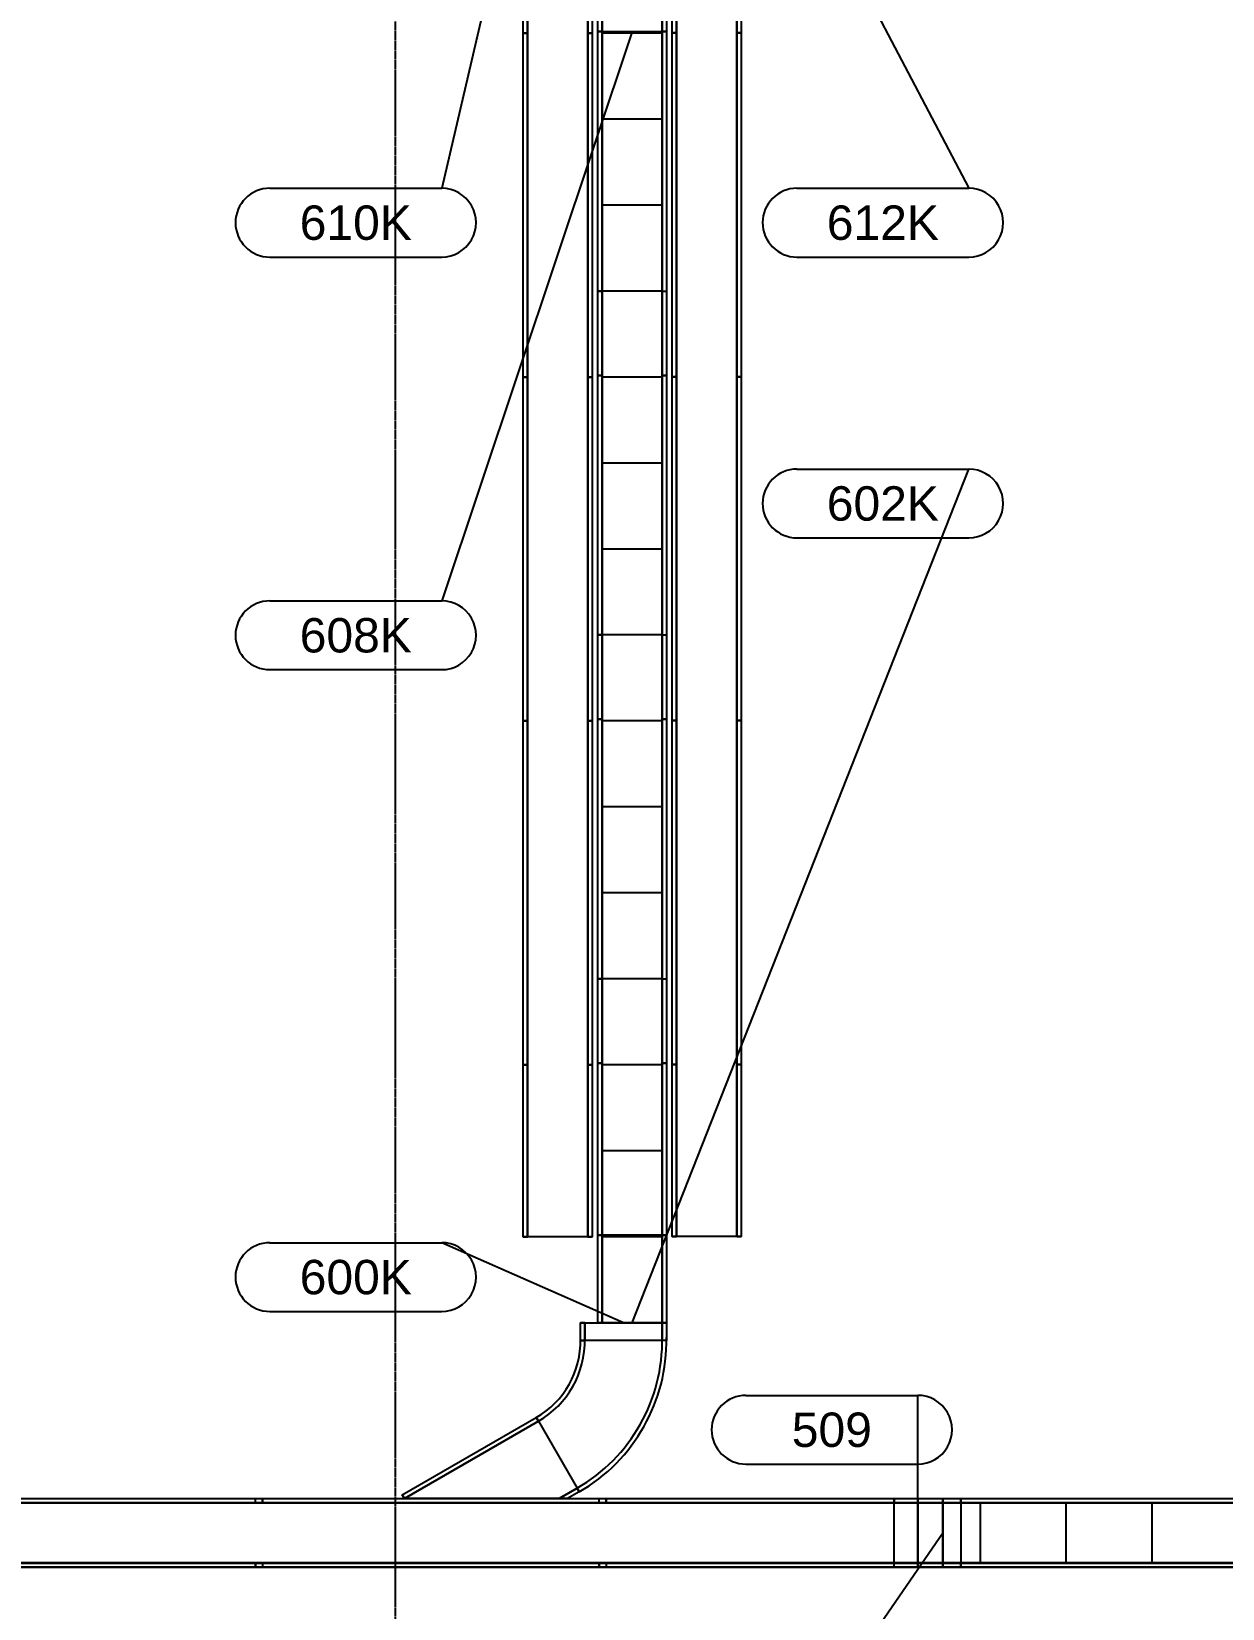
# Model space of a CAD drawing. Header units: inches. Extents: x -21257 to 11444, y 0 to 8704.
# Drawn here: x 6201 to 6617, y 579 to 1129 of the extents above; entities that cross this region are included whole.
import ezdxf
from ezdxf.enums import TextEntityAlignment as Align

# ---------------------------------------------------------------- set-up
doc = ezdxf.new("R2010")
doc.units = ezdxf.units.IN
doc.header["$MEASUREMENT"] = 0
doc.linetypes.add('CENTER2', pattern=[1.125, 0.75, -0.125, 0.125, -0.125])
for name, color, linetype in [('500-CONV-LAYOUT', 4, 'Continuous'), ('500-CONV-LAYOUT-LOWER', 4, 'Continuous'), ('500-CONV-LAYOUT-UPPER', 4, 'Continuous'), ('500-CONV-NUMBERS', 4, 'Continuous'), ('600-CONV-LAYOUT', 3, 'Continuous'), ('600-CONV-LAYOUT-LOWER', 3, 'Continuous'), ('600-CONV-NUMBERS', 3, 'Continuous'), ('Bldg_Cline', 8, 'CENTER2')]:
    doc.layers.add(name, color=color, linetype=linetype)
doc.styles.get("Standard").update_dxf_attribs({"font": 'helvl.shx'})

# ---------------------------------------------------------------- blocks, each defined once
blk = doc.blocks.new('DCBLOCK')
at = {"linetype": 'Continuous'}
for p, q in [((-0.625, 0), (0, 0)), ((-0.625, -0.25), (0, -0.25))]:
    blk.add_line(p, q, dxfattribs=at)
for centre, start, end in [((-0.625, -0.125), 89.99998, 269.99994), ((0, -0.125), 269.99994, 89.99998)]:
    blk.add_arc(centre, 0.125, start, end)
blk.add_attdef('FORTNAITEM', text='', height=0.125).set_placement((-0.3125, -0.125), align=Align.MIDDLE_CENTER)
at = {"flags": 1}
blk.add_attdef('SERIALNUM', (-0.625, -0.3437), '', height=0.125, dxfattribs=at)
blk = doc.blocks.new('Promise-US15-100330-00-10-003 Bldg Colums')
at = {"layer": 'Bldg_Cline'}
blk.add_line((5400, 7192), (5400, 8), dxfattribs=at)
blk = doc.blocks.new('Promise-US15-100330-00-20-408 500 600 Series')
at = {"layer": '500-CONV-LAYOUT', "linetype": 'Continuous'}
for p, q in [((-9047.72, -13955.08, 263.5), (-9047.72, -13953.58, 263.5)), ((-9047.72, -13953.58, 270), (-9047.72, -13955.08, 270)), ((-9047.72, -13955.08, 270), (-9047.72, -13955.08, 263.5)), ((-9017.72, -13955.08, 270), (-9017.72, -13976.08, 270)), ((-8987.72, -13955.08, 270), (-8987.72, -13976.08, 270)), ((-8957.72, -13955.08, 270), (-8957.72, -13976.08, 270)), ((-9047.72, -13977.58, 263.5), (-9047.72, -13976.08, 263.5)), ((-9047.72, -13976.08, 263.5), (-9047.72, -13976.08, 270)), ((-9047.72, -13977.58, 270), (-9047.72, -13976.08, 270))]:
    blk.add_line(p, q, dxfattribs=at)
at = {"layer": '500-CONV-LAYOUT', "color": 8, "linetype": 'Continuous'}
for p, q in [((-9039.47, -13955.06, 263.5), (-9039.47, -13953.56, 263.5)), ((-9039.47, -13955.06, 270), (-9039.47, -13953.56, 270)), ((-9039.47, -13955.06, 270), (-9039.47, -13955.06, 263.5)), ((-9039.47, -13976.06, 263.5), (-9039.47, -13977.56, 263.5)), ((-9039.47, -13976.06, 270), (-9039.47, -13976.06, 263.5)), ((-9039.47, -13977.56, 270), (-9039.47, -13976.06, 270))]:
    blk.add_line(p, q, dxfattribs=at)
at = {"layer": '500-CONV-LAYOUT'}
for points in [[(-7727.72, -13955.08, 263.5), (-9047.72, -13955.08, 263.5), (-9047.72, -13953.58, 263.5), (-7727.72, -13953.58, 263.5)], [(-7727.72, -13955.08, 270), (-9047.72, -13955.08, 270), (-9047.72, -13953.58, 270), (-7727.72, -13953.58, 270)], [(-7727.72, -13976.08, 270), (-9047.72, -13976.08, 270), (-9047.72, -13955.08, 270), (-7727.72, -13955.08, 270)], [(-7727.72, -13955.08, 270), (-9047.72, -13955.08, 270), (-9047.72, -13955.08, 263.5), (-7727.72, -13955.08, 263.5)], [(-7727.72, -13976.08, 270), (-9047.72, -13976.08, 270), (-9047.72, -13976.08, 263.5), (-7727.72, -13976.08, 263.5)], [(-7727.72, -13977.58, 263.5), (-9047.72, -13977.58, 263.5), (-9047.72, -13976.08, 263.5), (-7727.72, -13976.08, 263.5)], [(-7727.72, -13977.58, 270), (-9047.72, -13977.58, 270), (-9047.72, -13976.08, 270), (-7727.72, -13976.08, 270)]]:
    blk.add_3dface(points, dxfattribs=at)
at = {"layer": '500-CONV-LAYOUT-LOWER'}
for p, q in [((-9040.2, -13955.32, 215.5), (-9040.2, -13955.32, 222)), ((-9039.47, -13955.06, 215.5), (-9039.47, -13953.56, 215.5)), ((-9039.47, -13953.56, 222), (-9039.47, -13955.06, 222)), ((-9039.47, -13955.06, 222), (-9039.47, -13955.06, 215.5)), ((-9039.47, -13976.06, 215.5), (-9039.47, -13977.56, 215.5)), ((-9039.47, -13976.06, 222), (-9039.47, -13976.06, 215.5)), ((-9039.47, -13976.06, 222), (-9039.47, -13977.56, 222))]:
    blk.add_line(p, q, dxfattribs=at)
for points in [[(-9039.47, -13953.56, 215.5), (-7599.47, -13953.56, 215.5), (-7599.47, -13955.06, 215.5), (-9039.47, -13955.06, 215.5)], [(-9039.47, -13953.56, 222), (-7599.47, -13953.56, 222), (-7599.47, -13955.06, 222), (-9039.47, -13955.06, 222)], [(-9039.47, -13955.06, 222), (-7599.47, -13955.06, 222), (-7599.47, -13976.06, 222), (-9039.47, -13976.06, 222)], [(-9039.47, -13955.06, 222), (-7599.47, -13955.06, 222), (-7599.47, -13955.06, 215.5), (-9039.47, -13955.06, 215.5)], [(-9039.47, -13976.06, 222), (-7599.47, -13976.06, 222), (-7599.47, -13976.06, 215.5), (-9039.47, -13976.06, 215.5)], [(-9039.47, -13976.06, 215.5), (-7599.47, -13976.06, 215.5), (-7599.47, -13977.56, 215.5), (-9039.47, -13977.56, 215.5)], [(-9039.47, -13976.06, 222), (-7599.47, -13976.06, 222), (-7599.47, -13977.56, 222), (-9039.47, -13977.56, 222)]]:
    blk.add_3dface(points, dxfattribs=at)
at = {"layer": '500-CONV-NUMBERS', "linetype": 'Continuous'}
blk.add_line((-9039.47, -13965.56, 222), (-9039.47, -13917.56, 360), dxfattribs=at)
at = {"layer": '500-CONV-NUMBERS', "xscale": 96, "yscale": 96, "zscale": 96}
blk.add_blockref('DCBLOCK', (-9039.47, -13917.56, 360), dxfattribs=at).add_auto_attribs({'FORTNAITEM': '509'})

msp = doc.modelspace()

# ---------------------------------------------------------------- linework, layer by layer
at = {"layer": '500-CONV-LAYOUT-LOWER', "linetype": 'Continuous'}
for p, q in [((6281.78, 617.49, 221.99), (6281.78, 615.99, 221.99)), ((6281.78, 615.99, 215.49), (6281.78, 617.49, 215.49)), ((6401.78, 615.99, 215.49), (6401.78, 617.49, 215.49)), ((6401.78, 617.49, 221.99), (6401.78, 615.99, 221.99)), ((6281.78, 615.99, 221.99), (6281.78, 615.99, 215.49)), ((6401.78, 615.99, 221.99), (6401.78, 615.99, 215.49)), ((6497.78, 615.99, 222), (6497.78, 615.99, 215.5)), ((6497.78, 615.99, 215.49), (6497.78, 615.99, 221.99)), ((6281.78, 594.99, 221.99), (6281.78, 593.49, 221.99)), ((6281.78, 594.99, 221.99), (6281.78, 594.99, 215.49)), ((6281.78, 594.99, 215.49), (6281.78, 593.49, 215.49)), ((6401.78, 594.99, 215.49), (6401.78, 593.49, 215.49)), ((6401.78, 594.99, 221.99), (6401.78, 594.99, 215.49)), ((6401.78, 594.99, 221.99), (6401.78, 593.49, 221.99)), ((6497.78, 594.99, 222), (6497.78, 594.99, 215.5)), ((6497.78, 594.99, 221.99), (6497.78, 594.99, 215.49))]:
    msp.add_line(p, q, dxfattribs=at)
at = {"layer": '500-CONV-LAYOUT-LOWER', "invisible_edges": 15}
for points in [[(6597.14, 1007.79, 270), (6583.75, 1002.18, 270), (6584.51, 1000.88, 270), (6597.53, 1006.34, 270)], [(6597.14, 1007.54, 270), (6583.75, 1001.93, 270), (6584.51, 1000.63, 270), (6597.53, 1006.09, 270)], [(6597.14, 1007.41, 270), (6583.75, 1001.8, 270), (6584.51, 1000.51, 270), (6597.53, 1005.97, 270)], [(6597.3, 1007.83, 260.5), (6584.03, 1002.34, 260.5), (6584.78, 1001.04, 260.5), (6597.69, 1006.38, 260.5)], [(6597.3, 1007.58, 260.5), (6584.03, 1002.09, 260.5), (6584.78, 1000.79, 260.5), (6597.69, 1006.13, 260.5)], [(6597.3, 1007.46, 260.5), (6584.03, 1001.96, 260.5), (6584.78, 1000.66, 260.5), (6597.69, 1006.01, 260.5)], [(6611.53, 1009.7, 270), (6597.14, 1007.79, 270), (6597.53, 1006.34, 270), (6611.53, 1008.2, 270)], [(6611.53, 1009.45, 270), (6597.14, 1007.54, 270), (6597.53, 1006.09, 270), (6611.53, 1007.95, 270)], [(6611.53, 1009.33, 270), (6597.14, 1007.41, 270), (6597.53, 1005.97, 270), (6611.53, 1007.83, 270)], [(6611.53, 1009.7, 260.5), (6597.3, 1007.83, 260.5), (6597.69, 1006.38, 260.5), (6611.53, 1008.2, 260.5)], [(6611.53, 1009.45, 260.5), (6597.3, 1007.58, 260.5), (6597.69, 1006.13, 260.5), (6611.53, 1007.95, 260.5)], [(6611.53, 1009.33, 260.5), (6597.3, 1007.46, 260.5), (6597.69, 1006.01, 260.5), (6611.53, 1007.83, 260.5)], [(6611.53, 987.2, 270), (6603.03, 986.07, 270), (6597.53, 1006.34, 270), (6611.53, 1008.2, 270)], [(6611.53, 986.95, 270), (6603.03, 985.82, 270), (6597.53, 1006.09, 270), (6611.53, 1007.95, 270)], [(6611.53, 986.83, 270), (6603.03, 985.7, 270), (6597.53, 1005.97, 270), (6611.53, 1007.83, 270)], [(6583.75, 1002.18, 270), (6572.3, 993.25, 270), (6573.37, 992.2, 270), (6584.51, 1000.88, 270)], [(6583.75, 1001.93, 270), (6572.3, 993, 270), (6573.37, 991.95, 270), (6584.51, 1000.63, 270)], [(6583.75, 1001.8, 270), (6572.3, 992.88, 270), (6573.37, 991.83, 270), (6584.51, 1000.51, 270)], [(6584.03, 1002.34, 260.5), (6572.64, 993.6, 260.5), (6573.71, 992.54, 260.5), (6584.78, 1001.04, 260.5)], [(6584.03, 1002.09, 260.5), (6572.64, 993.35, 260.5), (6573.71, 992.29, 260.5), (6584.78, 1000.79, 260.5)], [(6584.03, 1001.96, 260.5), (6572.64, 993.22, 260.5), (6573.71, 992.16, 260.5), (6584.78, 1000.66, 260.5)], [(6603.03, 986.07, 270), (6595.12, 982.76, 270), (6584.51, 1000.88, 270), (6597.53, 1006.34, 270)], [(6603.03, 985.82, 270), (6595.12, 982.51, 270), (6584.51, 1000.63, 270), (6597.53, 1006.09, 270)], [(6603.03, 985.7, 270), (6595.12, 982.38, 270), (6584.51, 1000.51, 270), (6597.53, 1005.97, 270)], [(6595.12, 982.76, 270), (6588.35, 977.48, 270), (6573.37, 992.2, 270), (6584.51, 1000.88, 270)], [(6595.12, 982.51, 270), (6588.35, 977.23, 270), (6573.37, 991.95, 270), (6584.51, 1000.63, 270)], [(6595.12, 982.38, 270), (6588.35, 977.11, 270), (6573.37, 991.83, 270), (6584.51, 1000.51, 270)], [(6572.3, 993.25, 270), (6563.58, 981.65, 270), (6564.89, 980.91, 270), (6573.37, 992.2, 270)], [(6572.3, 993, 270), (6563.58, 981.4, 270), (6564.89, 980.66, 270), (6573.37, 991.95, 270)], [(6572.3, 992.88, 270), (6563.58, 981.27, 270), (6564.89, 980.54, 270), (6573.37, 991.83, 270)], [(6572.64, 993.6, 260.5), (6563.9, 982.21, 260.5), (6565.2, 981.46, 260.5), (6573.71, 992.54, 260.5)], [(6572.64, 993.35, 260.5), (6563.9, 981.96, 260.5), (6565.2, 981.21, 260.5), (6573.71, 992.29, 260.5)], [(6572.64, 993.22, 260.5), (6563.9, 981.84, 260.5), (6565.2, 981.09, 260.5), (6573.71, 992.16, 260.5)], [(6588.35, 977.48, 270), (6583.2, 970.63, 270), (6564.89, 980.91, 270), (6573.37, 992.2, 270)], [(6588.35, 977.23, 270), (6583.2, 970.38, 270), (6564.89, 980.66, 270), (6573.37, 991.95, 270)], [(6588.35, 977.11, 270), (6583.2, 970.25, 270), (6564.89, 980.54, 270), (6573.37, 991.83, 270)], [(6603.42, 984.63, 270), (6595.87, 981.46, 270), (6595.12, 982.76, 270), (6603.03, 986.07, 270)], [(6603.42, 984.38, 270), (6595.87, 981.21, 270), (6595.12, 982.51, 270), (6603.03, 985.82, 270)], [(6603.42, 984.25, 270), (6595.87, 981.09, 270), (6595.12, 982.38, 270), (6603.03, 985.7, 270)], [(6603.51, 984.65, 260.5), (6596.03, 981.55, 260.5), (6595.28, 982.85, 260.5), (6603.12, 986.1, 260.5)], [(6603.51, 984.4, 260.5), (6596.03, 981.3, 260.5), (6595.28, 982.6, 260.5), (6603.12, 985.85, 260.5)], [(6603.51, 984.27, 260.5), (6596.03, 981.18, 260.5), (6595.28, 982.48, 260.5), (6603.12, 985.72, 260.5)], [(6611.53, 985.7, 270), (6603.42, 984.63, 270), (6603.03, 986.07, 270), (6611.53, 987.2, 270)], [(6611.53, 985.45, 270), (6603.42, 984.38, 270), (6603.03, 985.82, 270), (6611.53, 986.95, 270)], [(6611.53, 985.33, 270), (6603.42, 984.25, 270), (6603.03, 985.7, 270), (6611.53, 986.83, 270)], [(6611.53, 985.7, 260.5), (6603.51, 984.65, 260.5), (6603.12, 986.1, 260.5), (6611.53, 987.2, 260.5)], [(6611.53, 985.45, 260.5), (6603.51, 984.4, 260.5), (6603.12, 985.85, 260.5), (6611.53, 986.95, 260.5)], [(6611.53, 985.33, 260.5), (6603.51, 984.27, 260.5), (6603.12, 985.72, 260.5), (6611.53, 986.83, 260.5)], [(6563.58, 981.65, 270), (6558.2, 968.17, 270), (6559.66, 967.8, 270), (6564.89, 980.91, 270)], [(6563.58, 981.4, 270), (6558.2, 967.92, 270), (6559.66, 967.55, 270), (6564.89, 980.66, 270)], [(6563.58, 981.27, 270), (6558.2, 967.79, 270), (6559.66, 967.42, 270), (6564.89, 980.54, 270)], [(6563.9, 982.21, 260.5), (6558.41, 968.95, 260.5), (6559.86, 968.56, 260.5), (6565.2, 981.46, 260.5)], [(6563.9, 981.96, 260.5), (6558.41, 968.7, 260.5), (6559.86, 968.31, 260.5), (6565.2, 981.21, 260.5)], [(6563.9, 981.84, 260.5), (6558.41, 968.57, 260.5), (6559.86, 968.18, 260.5), (6565.2, 981.09, 260.5)], [(6583.2, 970.63, 270), (6580.02, 962.66, 270), (6559.66, 967.8, 270), (6564.89, 980.91, 270)], [(6583.2, 970.38, 270), (6580.02, 962.41, 270), (6559.66, 967.55, 270), (6564.89, 980.66, 270)], [(6583.2, 970.25, 270), (6580.02, 962.28, 270), (6559.66, 967.42, 270), (6564.89, 980.54, 270)], [(6595.87, 981.46, 270), (6589.42, 976.43, 270), (6588.35, 977.48, 270), (6595.12, 982.76, 270)], [(6595.87, 981.21, 270), (6589.42, 976.18, 270), (6588.35, 977.23, 270), (6595.12, 982.51, 270)], [(6595.87, 981.09, 270), (6589.42, 976.06, 270), (6588.35, 977.11, 270), (6595.12, 982.38, 270)], [(6596.03, 981.55, 260.5), (6589.61, 976.63, 260.5), (6588.55, 977.69, 260.5), (6595.28, 982.85, 260.5)], [(6596.03, 981.3, 260.5), (6589.61, 976.38, 260.5), (6588.55, 977.44, 260.5), (6595.28, 982.6, 260.5)], [(6596.03, 981.18, 260.5), (6589.61, 976.25, 260.5), (6588.55, 977.31, 260.5), (6595.28, 982.48, 260.5)], [(6589.42, 976.43, 270), (6584.5, 969.89, 270), (6583.2, 970.63, 270), (6588.35, 977.48, 270)], [(6589.42, 976.18, 270), (6584.5, 969.64, 270), (6583.2, 970.38, 270), (6588.35, 977.23, 270)], [(6589.42, 976.06, 270), (6584.5, 969.52, 270), (6583.2, 970.25, 270), (6588.35, 977.11, 270)], [(6589.61, 976.63, 260.5), (6584.69, 970.21, 260.5), (6583.39, 970.96, 260.5), (6588.55, 977.69, 260.5)], [(6589.61, 976.38, 260.5), (6584.69, 969.96, 260.5), (6583.39, 970.71, 260.5), (6588.55, 977.44, 260.5)], [(6589.61, 976.25, 260.5), (6584.69, 969.83, 260.5), (6583.39, 970.58, 260.5), (6588.55, 977.31, 260.5)], [(6558.41, 968.95, 260.5), (6556.53, 954.72, 260.5), (6558.03, 954.72, 260.5), (6559.86, 968.56, 260.5)], [(6584.5, 969.89, 270), (6581.47, 962.29, 270), (6580.02, 962.66, 270), (6583.2, 970.63, 270)], [(6584.5, 969.64, 270), (6581.47, 962.04, 270), (6580.02, 962.41, 270), (6583.2, 970.38, 270)], [(6584.5, 969.52, 270), (6581.47, 961.92, 270), (6580.02, 962.28, 270), (6583.2, 970.25, 270)], [(6584.69, 970.21, 260.5), (6581.59, 962.73, 260.5), (6580.14, 963.12, 260.5), (6583.39, 970.96, 260.5)], [(6584.69, 969.96, 260.5), (6581.59, 962.48, 260.5), (6580.14, 962.87, 260.5), (6583.39, 970.71, 260.5)], [(6584.69, 969.83, 260.5), (6581.59, 962.36, 260.5), (6580.14, 962.75, 260.5), (6583.39, 970.58, 260.5)], [(6558.2, 968.17, 270), (6556.54, 953.75, 270), (6558.04, 953.77, 270), (6559.66, 967.8, 270)], [(6580.02, 962.66, 270), (6579.04, 954.14, 270), (6558.04, 953.77, 270), (6559.66, 967.8, 270)], [(6581.59, 962.73, 260.5), (6580.53, 954.71, 260.5), (6579.03, 954.71, 260.5), (6580.14, 963.12, 260.5)], [(6581.47, 962.29, 270), (6580.53, 954.16, 270), (6579.04, 954.14, 270), (6580.02, 962.66, 270)], [(6580.52, 649.41, 270), (6578.86, 634.99, 270), (6577.4, 635.36, 270), (6579.02, 649.39, 270)], [(6556.53, 648.45, 260.5), (6555.47, 640.43, 260.5), (6556.92, 640.04, 260.5), (6558.03, 648.45, 260.5)], [(6556.53, 649, 270), (6555.59, 640.87, 270), (6557.04, 640.5, 270), (6558.03, 649.02, 270)], [(6558.03, 649.02, 270), (6557.04, 640.5, 270), (6577.4, 635.36, 270), (6579.02, 649.39, 270)], [(6580.53, 648.44, 260.5), (6578.65, 634.21, 260.5), (6577.2, 634.6, 260.5), (6579.03, 648.44, 260.5)], [(6555.47, 640.43, 260.5), (6552.37, 632.95, 260.5), (6553.67, 632.2, 260.5), (6556.92, 640.04, 260.5)], [(6555.59, 640.87, 270), (6552.56, 633.27, 270), (6553.86, 632.53, 270), (6557.04, 640.5, 270)], [(6557.04, 640.5, 270), (6553.86, 632.53, 270), (6572.17, 622.25, 270), (6577.4, 635.36, 270)], [(6552.37, 632.95, 260.5), (6547.45, 626.53, 260.5), (6548.51, 625.47, 260.5), (6553.67, 632.2, 260.5)], [(6552.56, 633.27, 270), (6547.64, 626.73, 270), (6548.71, 625.68, 270), (6553.86, 632.53, 270)], [(6578.65, 634.21, 260.5), (6573.16, 620.95, 260.5), (6571.86, 621.7, 260.5), (6577.2, 634.6, 260.5)], [(6578.86, 634.99, 270), (6573.48, 621.51, 270), (6572.17, 622.25, 270), (6577.4, 635.36, 270)], [(6553.86, 632.53, 270), (6548.71, 625.68, 270), (6563.69, 610.96, 270), (6572.17, 622.25, 270)], [(6547.45, 626.53, 260.5), (6541.03, 621.61, 260.5), (6541.78, 620.31, 260.5), (6548.51, 625.47, 260.5)], [(6547.64, 626.73, 270), (6541.19, 621.7, 270), (6541.94, 620.4, 270), (6548.71, 625.68, 270)], [(6548.71, 625.68, 270), (6541.94, 620.4, 270), (6552.55, 602.28, 270), (6563.69, 610.96, 270)], [(6573.48, 621.51, 270), (6564.76, 609.9, 270), (6563.69, 610.96, 270), (6572.17, 622.25, 270)], [(6533.64, 618.53, 270), (6525.53, 617.45, 270), (6525.53, 615.95, 270), (6534.03, 617.09, 270)], [(6533.55, 618.51, 260.5), (6525.53, 617.45, 260.5), (6525.53, 615.95, 260.5), (6533.94, 617.06, 260.5)], [(6534.03, 617.09, 270), (6525.53, 615.95, 270), (6525.53, 594.95, 270), (6539.53, 596.82, 270)], [(6541.03, 621.61, 260.5), (6533.55, 618.51, 260.5), (6533.94, 617.06, 260.5), (6541.78, 620.31, 260.5)], [(6541.19, 621.7, 270), (6533.64, 618.53, 270), (6534.03, 617.09, 270), (6541.94, 620.4, 270)], [(6541.94, 620.4, 270), (6534.03, 617.09, 270), (6539.53, 596.82, 270), (6552.55, 602.28, 270)], [(6573.16, 620.95, 260.5), (6564.42, 609.56, 260.5), (6563.36, 610.62, 260.5), (6571.86, 621.7, 260.5)], [(6564.76, 609.9, 270), (6553.31, 600.98, 270), (6552.55, 602.28, 270), (6563.69, 610.96, 270)], [(6564.42, 609.56, 260.5), (6553.03, 600.82, 260.5), (6552.28, 602.12, 260.5), (6563.36, 610.62, 260.5)], [(6553.03, 600.82, 260.5), (6539.76, 595.33, 260.5), (6539.37, 596.78, 260.5), (6552.28, 602.12, 260.5)], [(6553.31, 600.98, 270), (6539.92, 595.37, 270), (6539.53, 596.82, 270), (6552.55, 602.28, 270)], [(6539.92, 595.37, 270), (6525.53, 593.45, 270), (6525.53, 594.95, 270), (6539.53, 596.82, 270)], [(6539.76, 595.33, 260.5), (6525.53, 593.45, 260.5), (6525.53, 594.95, 260.5), (6539.37, 596.78, 260.5)]]:
    msp.add_3dface(points, dxfattribs=at)
at = {"layer": '500-CONV-LAYOUT-LOWER'}
for points in [[(4241.78, 617.49, 215.5), (6510.52, 617.49, 215.5), (6510.52, 615.99, 215.5), (4241.78, 615.99, 215.5)], [(4241.78, 617.49, 222), (6510.52, 617.49, 222), (6510.52, 615.99, 222), (4241.78, 615.99, 222)], [(4241.78, 615.99, 222), (6510.52, 615.99, 222), (6510.52, 594.99, 222), (4241.78, 594.99, 222)], [(4241.78, 615.99, 222), (6497.78, 615.99, 221.99), (6497.78, 615.99, 215.49), (4241.78, 615.99, 215.5)], [(4241.78, 594.99, 222), (6497.78, 594.99, 221.99), (6497.78, 594.99, 215.49), (4241.78, 594.99, 215.5)], [(4241.78, 594.99, 215.5), (6510.52, 594.99, 215.5), (6510.52, 593.49, 215.5), (4241.78, 593.49, 215.5)], [(4241.78, 594.99, 222), (6510.52, 594.99, 222), (6510.52, 593.49, 222), (4241.78, 593.49, 222)]]:
    msp.add_3dface(points, dxfattribs=at)
at = {"layer": '500-CONV-LAYOUT-UPPER', "linetype": 'Continuous'}
for p, q in [((6279.28, 615.95, 270), (6279.28, 617.45, 270)), ((6279.28, 615.95, 263.5), (6279.28, 617.45, 263.5)), ((6399.28, 615.95, 263.5), (6399.28, 617.45, 263.5)), ((6399.28, 615.95, 270), (6399.28, 617.45, 270)), ((6519.28, 615.95, 263.5), (6519.28, 617.45, 263.5)), ((6519.28, 615.95, 270), (6519.28, 617.45, 270)), ((6519.28, 615.95, 260.5), (6519.28, 617.45, 260.5)), ((6519.28, 617.45, 270), (6519.28, 615.95, 270)), ((6525.53, 615.95, 260.5), (6525.53, 617.45, 260.5)), ((6525.53, 615.95, 270), (6525.53, 617.45, 270)), ((6279.28, 615.95, 270), (6279.28, 615.95, 263.5)), ((6399.28, 615.95, 270), (6399.28, 615.95, 263.5)), ((6519.28, 615.95, 270), (6519.28, 615.95, 263.5)), ((6519.28, 615.95, 270), (6519.28, 615.95, 260.5)), ((6525.53, 615.95, 270), (6525.53, 615.95, 260.5)), ((6279.28, 593.45, 270), (6279.28, 594.95, 270)), ((6279.28, 594.95, 270), (6279.28, 594.95, 263.5)), ((6279.28, 594.95, 263.5), (6279.28, 593.45, 263.5)), ((6399.28, 594.95, 263.5), (6399.28, 593.45, 263.5)), ((6399.28, 594.95, 270), (6399.28, 594.95, 263.5)), ((6399.28, 593.45, 270), (6399.28, 594.95, 270)), ((6519.28, 594.95, 263.5), (6519.28, 593.45, 263.5)), ((6519.28, 594.95, 270), (6519.28, 594.95, 263.5)), ((6519.28, 593.45, 270), (6519.28, 594.95, 270)), ((6519.28, 593.45, 260.5), (6519.28, 594.95, 260.5)), ((6519.28, 594.95, 260.5), (6519.28, 594.95, 270)), ((6519.28, 593.45, 270), (6519.28, 594.95, 270)), ((6525.53, 594.95, 260.5), (6525.53, 593.45, 260.5)), ((6525.53, 594.95, 270), (6525.53, 594.95, 260.5)), ((6525.53, 593.45, 270), (6525.53, 594.95, 270))]:
    msp.add_line(p, q, dxfattribs=at)
at = {"layer": '500-CONV-LAYOUT-UPPER'}
for points in [[(6519.28, 615.95, 263.5), (5079.28, 615.95, 263.5), (5079.28, 617.45, 263.5), (6519.28, 617.45, 263.5)], [(6519.28, 615.95, 270), (5079.28, 615.95, 270), (5079.28, 617.45, 270), (6519.28, 617.45, 270)], [(6525.53, 615.95, 260.5), (6519.28, 615.95, 260.5), (6519.28, 617.45, 260.5), (6525.53, 617.45, 260.5)], [(6525.53, 615.95, 270), (6519.28, 615.95, 270), (6519.28, 617.45, 270), (6525.53, 617.45, 270)], [(6519.28, 594.95, 270), (5079.28, 594.95, 270), (5079.28, 615.95, 270), (6519.28, 615.95, 270)], [(6519.28, 615.95, 270), (5079.28, 615.95, 270), (5079.28, 615.95, 263.5), (6519.28, 615.95, 263.5)], [(6525.53, 594.95, 270), (6519.28, 594.95, 270), (6519.28, 615.95, 270), (6525.53, 615.95, 270)], [(6525.53, 615.95, 270), (6519.28, 615.95, 270), (6519.28, 615.95, 260.5), (6525.53, 615.95, 260.5)], [(6519.28, 594.95, 270), (5079.28, 594.95, 270), (5079.28, 594.95, 263.5), (6519.28, 594.95, 263.5)], [(6519.28, 593.45, 263.5), (5079.28, 593.45, 263.5), (5079.28, 594.95, 263.5), (6519.28, 594.95, 263.5)], [(6519.28, 593.45, 270), (5079.28, 593.45, 270), (5079.28, 594.95, 270), (6519.28, 594.95, 270)], [(6525.53, 594.95, 270), (6519.28, 594.95, 270), (6519.28, 594.95, 260.5), (6525.53, 594.95, 260.5)], [(6525.53, 593.45, 260.5), (6519.28, 593.45, 260.5), (6519.28, 594.95, 260.5), (6525.53, 594.95, 260.5)], [(6525.53, 593.45, 270), (6519.28, 593.45, 270), (6519.28, 594.95, 270), (6525.53, 594.95, 270)]]:
    msp.add_3dface(points, dxfattribs=at)
at = {"layer": '500-CONV-NUMBERS', "linetype": 'Continuous'}
msp.add_line((6519.28, 605.45, 270), (6438.91, 488.92, 360), dxfattribs=at)
at = {"layer": '600-CONV-LAYOUT', "linetype": 'Continuous'}
for p, q in [((6421.31, 1128.85, 222), (6400.31, 1128.85, 222)), ((6421.31, 1098.85, 222), (6400.31, 1098.85, 222)), ((6421.31, 1068.85, 222), (6400.31, 1068.85, 222)), ((6400.31, 1038.85, 215.5), (6398.81, 1038.85, 215.5)), ((6398.81, 1038.85, 222), (6400.31, 1038.85, 222)), ((6400.31, 1038.85, 222), (6400.31, 1038.85, 215.5)), ((6421.31, 1038.85, 222), (6400.31, 1038.85, 222)), ((6421.31, 1038.85, 215.5), (6422.81, 1038.85, 215.5)), ((6421.31, 1038.85, 222), (6421.31, 1038.85, 215.5)), ((6421.31, 1038.85, 222), (6422.81, 1038.85, 222)), ((6421.31, 1008.85, 222), (6400.31, 1008.85, 222)), ((6421.31, 978.85, 222), (6400.31, 978.85, 222)), ((6421.31, 948.85, 222), (6400.31, 948.85, 222)), ((6400.31, 918.85, 215.5), (6398.81, 918.85, 215.5)), ((6398.81, 918.85, 222), (6400.31, 918.85, 222)), ((6400.31, 918.85, 222), (6400.31, 918.85, 215.5)), ((6421.31, 918.85, 222), (6400.31, 918.85, 222)), ((6421.31, 918.85, 215.5), (6422.81, 918.85, 215.5)), ((6421.31, 918.85, 222), (6421.31, 918.85, 215.5)), ((6421.31, 918.85, 222), (6422.81, 918.85, 222)), ((6421.31, 888.85, 222), (6400.31, 888.85, 222)), ((6421.31, 858.85, 222), (6400.31, 858.85, 222)), ((6421.31, 828.85, 222), (6400.31, 828.85, 222)), ((6400.31, 798.85, 215.5), (6398.81, 798.85, 215.5)), ((6398.81, 798.85, 222), (6400.31, 798.85, 222)), ((6400.31, 798.85, 222), (6400.31, 798.85, 215.5)), ((6421.31, 798.85, 222), (6400.31, 798.85, 222)), ((6421.31, 798.85, 215.5), (6422.81, 798.85, 215.5)), ((6421.31, 798.85, 222), (6421.31, 798.85, 215.5)), ((6421.31, 798.85, 222), (6422.81, 798.85, 222)), ((6421.31, 768.85, 222), (6400.31, 768.85, 222)), ((6421.31, 738.85, 222), (6400.31, 738.85, 222)), ((6421.31, 708.85, 222), (6400.31, 708.85, 222)), ((6394.31, 678.85, 212.5), (6392.81, 678.85, 212.5)), ((6394.31, 678.85, 222), (6392.81, 678.85, 222)), ((6394.31, 678.85, 222), (6394.31, 678.85, 212.5)), ((6400.31, 678.85, 215.5), (6398.81, 678.85, 215.5)), ((6398.81, 678.85, 222), (6400.31, 678.85, 222)), ((6400.31, 678.85, 222), (6400.31, 678.85, 215.5)), ((6421.31, 678.85, 215.5), (6422.81, 678.85, 215.5)), ((6421.31, 678.85, 222), (6421.31, 678.85, 215.5)), ((6421.31, 678.85, 222), (6422.81, 678.85, 222)), ((6421.31, 678.85, 212.5), (6422.81, 678.85, 212.5)), ((6421.31, 678.85, 222), (6421.31, 678.85, 212.5)), ((6422.81, 678.85, 222), (6421.31, 678.85, 222)), ((6394.31, 672.6, 212.5), (6392.81, 672.6, 212.5)), ((6392.81, 672.6, 222), (6394.31, 672.6, 222)), ((6394.31, 672.6, 222), (6394.31, 672.6, 212.5)), ((6422.81, 672.6, 212.5), (6421.31, 672.6, 212.5)), ((6421.31, 672.6, 212.5), (6421.31, 672.6, 222)), ((6422.81, 672.6, 222), (6421.31, 672.6, 222))]:
    msp.add_line(p, q, dxfattribs=at)
at = {"layer": '600-CONV-LAYOUT'}
for centre, radius in [((6361.81, 672.6, 212.5), 31), ((6361.81, 672.6, 222), 31), ((6361.81, 672.6, 212.5), 32.5), ((6361.81, 672.6, 222), 32.5), ((6361.81, 672.6, 212.5), 59.5), ((6361.81, 672.6, 222), 59.5), ((6361.81, 672.6, 212.5), 61), ((6361.81, 672.6, 222), 61)]:
    msp.add_arc(centre, radius, 300, 1, dxfattribs=at)
for points in [[(6398.81, 678.85, 215.5), (6398.81, 1248.85, 215.5), (6400.31, 1248.85, 215.5), (6400.31, 678.85, 215.5)], [(6398.81, 678.85, 222), (6398.81, 1248.85, 222), (6400.31, 1248.85, 222), (6400.31, 678.85, 222)], [(6400.31, 678.85, 222), (6400.31, 1248.85, 222), (6421.31, 1248.85, 222), (6421.31, 678.85, 222)], [(6400.31, 678.85, 222), (6400.31, 1248.85, 222), (6400.31, 1248.85, 215.5), (6400.31, 678.85, 215.5)], [(6421.31, 678.85, 222), (6421.31, 1248.85, 222), (6421.31, 1248.85, 215.5), (6421.31, 678.85, 215.5)], [(6421.31, 678.85, 215.5), (6421.31, 1248.85, 215.5), (6422.81, 1248.85, 215.5), (6422.81, 678.85, 215.5)], [(6421.31, 678.85, 222), (6421.31, 1248.85, 222), (6422.81, 1248.85, 222), (6422.81, 678.85, 222)], [(6394.31, 678.85, 212.5), (6394.31, 672.6, 212.5), (6392.81, 672.6, 212.5), (6392.81, 678.85, 212.5)], [(6394.31, 678.85, 222), (6394.31, 672.6, 222), (6392.81, 672.6, 222), (6392.81, 678.85, 222)], [(6421.31, 678.85, 222), (6421.31, 672.6, 222), (6394.31, 672.6, 222), (6394.31, 678.85, 222)], [(6394.31, 678.85, 222), (6394.31, 672.6, 222), (6394.31, 672.6, 212.5), (6394.31, 678.85, 212.5)], [(6421.31, 678.85, 222), (6421.31, 672.6, 222), (6421.31, 672.6, 212.5), (6421.31, 678.85, 212.5)], [(6422.81, 678.85, 212.5), (6422.81, 672.6, 212.5), (6421.31, 672.6, 212.5), (6421.31, 678.85, 212.5)], [(6422.81, 678.85, 222), (6422.81, 672.6, 222), (6421.31, 672.6, 222), (6421.31, 678.85, 222)], [(6378.06, 644.45, 212.5), (6331.29, 617.45, 212.5), (6330.54, 618.75, 212.5), (6377.31, 645.75, 212.5)], [(6378.06, 644.45, 222), (6331.29, 617.45, 222), (6330.54, 618.75, 222), (6377.31, 645.75, 222)], [(6391.56, 621.07, 222), (6385.29, 617.45, 222), (6331.29, 617.45, 222), (6378.06, 644.45, 222)], [(6378.06, 644.45, 222), (6331.29, 617.45, 222), (6331.29, 617.45, 212.5), (6378.06, 644.45, 212.5)], [(6377.31, 645.75, 222), (6378.06, 644.45, 222), (6378.06, 644.45, 212.5), (6377.31, 645.75, 212.5)], [(6330.54, 618.75, 222), (6331.29, 617.45, 222), (6331.29, 617.45, 212.5), (6330.54, 618.75, 212.5)], [(6385.29, 617.45, 222), (6385.29, 617.45, 212.5), (6331.29, 617.45, 212.5), (6331.29, 617.45, 222)], [(6391.56, 621.07, 222), (6385.29, 617.45, 222), (6385.29, 617.45, 212.5), (6391.56, 621.07, 212.5)], [(6392.31, 619.77, 212.5), (6388.29, 617.45, 212.5), (6385.29, 617.45, 212.5), (6391.56, 621.07, 212.5)], [(6392.31, 619.77, 222), (6388.29, 617.45, 222), (6385.29, 617.45, 222), (6391.56, 621.07, 222)], [(6388.29, 617.45, 222), (6388.29, 617.45, 212.5), (6385.29, 617.45, 212.5), (6385.29, 617.45, 222)], [(6392.31, 619.77, 222), (6392.31, 619.77, 212.5), (6391.56, 621.07, 212.5), (6391.56, 621.07, 222)]]:
    msp.add_3dface(points, dxfattribs=at)
at = {"layer": '600-CONV-LAYOUT', "invisible_edges": 15}
for points in [[(6392.8, 673.14, 222), (6392.41, 667.66, 222), (6393.89, 667.42, 222), (6394.3, 673.17, 222)], [(6392.8, 673.14, 212.5), (6392.41, 667.66, 212.5), (6393.89, 667.42, 212.5), (6394.3, 673.17, 212.5)], [(6392.8, 673.14, 222), (6392.41, 667.66, 222), (6393.89, 667.42, 222), (6394.3, 673.17, 222)], [(6392.8, 673.14, 212.5), (6392.41, 667.66, 212.5), (6393.89, 667.42, 212.5), (6394.3, 673.17, 212.5)], [(6392.81, 673.14, 222), (6392.42, 667.66, 222), (6393.9, 667.42, 222), (6394.31, 673.17, 222)], [(6392.81, 673.14, 212.5), (6392.42, 667.66, 212.5), (6393.9, 667.42, 212.5), (6394.31, 673.17, 212.5)], [(6394.3, 673.17, 222), (6393.89, 667.42, 222), (6420.55, 663.12, 222), (6421.3, 673.64, 222)], [(6394.3, 673.17, 222), (6393.89, 667.42, 222), (6420.55, 663.12, 222), (6421.3, 673.64, 222)], [(6394.31, 673.17, 222), (6393.9, 667.42, 222), (6420.55, 663.12, 222), (6421.3, 673.64, 222)], [(6422.8, 673.66, 222), (6422.03, 662.88, 222), (6420.55, 663.12, 222), (6421.3, 673.64, 222)], [(6422.8, 673.66, 212.5), (6422.03, 662.88, 212.5), (6420.55, 663.12, 212.5), (6421.3, 673.64, 212.5)], [(6422.8, 673.66, 222), (6422.03, 662.88, 222), (6420.55, 663.12, 222), (6421.3, 673.64, 222)], [(6422.8, 673.66, 212.5), (6422.03, 662.88, 212.5), (6420.55, 663.12, 212.5), (6421.3, 673.64, 212.5)], [(6422.8, 673.66, 222), (6422.03, 662.88, 222), (6420.55, 663.12, 222), (6421.3, 673.64, 222)], [(6422.8, 673.66, 212.5), (6422.03, 662.88, 212.5), (6420.55, 663.12, 212.5), (6421.3, 673.64, 212.5)], [(6392.41, 667.66, 222), (6391.06, 662.34, 222), (6392.48, 661.84, 222), (6393.89, 667.42, 222)], [(6392.41, 667.66, 212.5), (6391.06, 662.34, 212.5), (6392.48, 661.84, 212.5), (6393.89, 667.42, 212.5)], [(6392.41, 667.66, 222), (6391.06, 662.34, 222), (6392.48, 661.84, 222), (6393.89, 667.42, 222)], [(6392.41, 667.66, 212.5), (6391.06, 662.34, 212.5), (6392.48, 661.84, 212.5), (6393.89, 667.42, 212.5)], [(6392.42, 667.66, 222), (6391.06, 662.34, 222), (6392.48, 661.84, 222), (6393.9, 667.42, 222)], [(6392.42, 667.66, 212.5), (6391.06, 662.34, 212.5), (6392.48, 661.84, 212.5), (6393.9, 667.42, 212.5)], [(6393.89, 667.42, 222), (6392.48, 661.84, 222), (6417.95, 652.9, 222), (6420.55, 663.12, 222)], [(6393.89, 667.42, 222), (6392.48, 661.84, 222), (6417.95, 652.9, 222), (6420.55, 663.12, 222)], [(6393.9, 667.42, 222), (6392.48, 661.84, 222), (6417.96, 652.9, 222), (6420.55, 663.12, 222)], [(6391.06, 662.34, 222), (6388.79, 657.33, 222), (6390.1, 656.59, 222), (6392.48, 661.84, 222)], [(6391.06, 662.34, 212.5), (6388.79, 657.33, 212.5), (6390.1, 656.59, 212.5), (6392.48, 661.84, 212.5)], [(6391.06, 662.34, 222), (6388.79, 657.33, 222), (6390.1, 656.59, 222), (6392.48, 661.84, 222)], [(6391.06, 662.34, 212.5), (6388.79, 657.33, 212.5), (6390.1, 656.59, 212.5), (6392.48, 661.84, 212.5)], [(6391.06, 662.34, 222), (6388.79, 657.33, 222), (6390.1, 656.59, 222), (6392.48, 661.84, 222)], [(6391.06, 662.34, 212.5), (6388.79, 657.33, 212.5), (6390.1, 656.59, 212.5), (6392.48, 661.84, 212.5)], [(6392.48, 661.84, 222), (6390.1, 656.59, 222), (6413.6, 643.3, 222), (6417.95, 652.9, 222)], [(6392.48, 661.84, 222), (6390.1, 656.59, 222), (6413.6, 643.3, 222), (6417.95, 652.9, 222)], [(6392.48, 661.84, 222), (6390.1, 656.59, 222), (6413.6, 643.3, 222), (6417.96, 652.9, 222)], [(6422.03, 662.88, 222), (6419.37, 652.4, 222), (6417.95, 652.9, 222), (6420.55, 663.12, 222)], [(6422.03, 662.88, 212.5), (6419.37, 652.4, 212.5), (6417.95, 652.9, 212.5), (6420.55, 663.12, 212.5)], [(6422.03, 662.88, 222), (6419.37, 652.4, 222), (6417.95, 652.9, 222), (6420.55, 663.12, 222)], [(6422.03, 662.88, 212.5), (6419.37, 652.4, 212.5), (6417.95, 652.9, 212.5), (6420.55, 663.12, 212.5)], [(6422.03, 662.88, 222), (6419.37, 652.4, 222), (6417.96, 652.9, 222), (6420.55, 663.12, 222)], [(6422.03, 662.88, 212.5), (6419.37, 652.4, 212.5), (6417.96, 652.9, 212.5), (6420.55, 663.12, 212.5)], [(6388.79, 657.33, 222), (6385.67, 652.81, 222), (6386.83, 651.85, 222), (6390.1, 656.59, 222)], [(6388.79, 657.33, 212.5), (6385.67, 652.81, 212.5), (6386.83, 651.85, 212.5), (6390.1, 656.59, 212.5)], [(6388.79, 657.33, 222), (6385.67, 652.81, 222), (6386.83, 651.85, 222), (6390.1, 656.59, 222)], [(6388.79, 657.33, 212.5), (6385.67, 652.81, 212.5), (6386.83, 651.85, 212.5), (6390.1, 656.59, 212.5)], [(6388.79, 657.33, 222), (6385.68, 652.81, 222), (6386.83, 651.85, 222), (6390.1, 656.59, 222)], [(6388.79, 657.33, 212.5), (6385.68, 652.81, 212.5), (6386.83, 651.85, 212.5), (6390.1, 656.59, 212.5)], [(6390.1, 656.59, 222), (6386.83, 651.85, 222), (6407.61, 634.62, 222), (6413.6, 643.3, 222)], [(6390.1, 656.59, 222), (6386.83, 651.85, 222), (6407.61, 634.62, 222), (6413.6, 643.3, 222)], [(6390.1, 656.59, 222), (6386.83, 651.85, 222), (6407.61, 634.62, 222), (6413.6, 643.3, 222)], [(6385.67, 652.81, 222), (6381.8, 648.91, 222), (6382.77, 647.76, 222), (6386.83, 651.85, 222)], [(6385.67, 652.81, 212.5), (6381.8, 648.91, 212.5), (6382.77, 647.76, 212.5), (6386.83, 651.85, 212.5)], [(6385.67, 652.81, 222), (6381.8, 648.91, 222), (6382.77, 647.76, 222), (6386.83, 651.85, 222)], [(6385.67, 652.81, 212.5), (6381.8, 648.91, 212.5), (6382.77, 647.76, 212.5), (6386.83, 651.85, 212.5)], [(6385.68, 652.81, 222), (6381.81, 648.91, 222), (6382.78, 647.76, 222), (6386.83, 651.85, 222)], [(6385.68, 652.81, 212.5), (6381.81, 648.91, 212.5), (6382.78, 647.76, 212.5), (6386.83, 651.85, 212.5)], [(6386.83, 651.85, 222), (6382.77, 647.76, 222), (6400.19, 627.13, 222), (6407.61, 634.62, 222)], [(6386.83, 651.85, 222), (6382.77, 647.76, 222), (6400.19, 627.13, 222), (6407.61, 634.62, 222)], [(6386.83, 651.85, 222), (6382.78, 647.76, 222), (6400.19, 627.13, 222), (6407.61, 634.62, 222)], [(6419.37, 652.4, 222), (6414.9, 642.56, 222), (6413.6, 643.3, 222), (6417.95, 652.9, 222)], [(6419.37, 652.4, 212.5), (6414.9, 642.56, 212.5), (6413.6, 643.3, 212.5), (6417.95, 652.9, 212.5)], [(6419.37, 652.4, 222), (6414.9, 642.56, 222), (6413.6, 643.3, 222), (6417.95, 652.9, 222)], [(6419.37, 652.4, 212.5), (6414.9, 642.56, 212.5), (6413.6, 643.3, 212.5), (6417.95, 652.9, 212.5)], [(6419.37, 652.4, 222), (6414.9, 642.56, 222), (6413.6, 643.3, 222), (6417.96, 652.9, 222)], [(6419.37, 652.4, 212.5), (6414.9, 642.56, 212.5), (6413.6, 643.3, 212.5), (6417.96, 652.9, 212.5)], [(6381.8, 648.91, 222), (6377.31, 645.75, 222), (6378.06, 644.45, 222), (6382.77, 647.76, 222)], [(6381.8, 648.91, 212.5), (6377.31, 645.75, 212.5), (6378.06, 644.45, 212.5), (6382.77, 647.76, 212.5)], [(6382.77, 647.76, 222), (6378.06, 644.45, 222), (6391.56, 621.07, 222), (6400.19, 627.13, 222)], [(6414.9, 642.56, 222), (6408.76, 633.66, 222), (6407.61, 634.62, 222), (6413.6, 643.3, 222)], [(6414.9, 642.56, 212.5), (6408.76, 633.66, 212.5), (6407.61, 634.62, 212.5), (6413.6, 643.3, 212.5)], [(6414.9, 642.56, 222), (6408.76, 633.66, 222), (6407.61, 634.62, 222), (6413.6, 643.3, 222)], [(6414.9, 642.56, 212.5), (6408.76, 633.66, 212.5), (6407.61, 634.62, 212.5), (6413.6, 643.3, 212.5)], [(6414.9, 642.56, 222), (6408.77, 633.66, 222), (6407.61, 634.62, 222), (6413.6, 643.3, 222)], [(6414.9, 642.56, 212.5), (6408.77, 633.66, 212.5), (6407.61, 634.62, 212.5), (6413.6, 643.3, 212.5)], [(6408.76, 633.66, 222), (6401.15, 625.98, 222), (6400.19, 627.13, 222), (6407.61, 634.62, 222)], [(6408.76, 633.66, 212.5), (6401.15, 625.98, 212.5), (6400.19, 627.13, 212.5), (6407.61, 634.62, 212.5)], [(6408.76, 633.66, 222), (6401.15, 625.98, 222), (6400.19, 627.13, 222), (6407.61, 634.62, 222)], [(6408.76, 633.66, 212.5), (6401.15, 625.98, 212.5), (6400.19, 627.13, 212.5), (6407.61, 634.62, 212.5)], [(6408.77, 633.66, 222), (6401.16, 625.98, 222), (6400.19, 627.13, 222), (6407.61, 634.62, 222)], [(6408.77, 633.66, 212.5), (6401.16, 625.98, 212.5), (6400.19, 627.13, 212.5), (6407.61, 634.62, 212.5)], [(6401.15, 625.98, 222), (6392.31, 619.77, 222), (6391.56, 621.07, 222), (6400.19, 627.13, 222)], [(6401.15, 625.98, 212.5), (6392.31, 619.77, 212.5), (6391.56, 621.07, 212.5), (6400.19, 627.13, 212.5)]]:
    msp.add_3dface(points, dxfattribs=at)
at = {"layer": '600-CONV-LAYOUT-LOWER'}
for points in [[(6374.31, 1248.85, 26.5), (6374.31, 708.85, 26.5), (6372.81, 708.85, 26.5), (6372.81, 1248.85, 26.5)], [(6374.31, 1248.85, 30), (6374.31, 708.85, 30), (6372.81, 708.85, 30), (6372.81, 1248.85, 30)], [(6395.31, 1248.85, 30), (6395.31, 708.85, 30), (6374.31, 708.85, 30), (6374.31, 1248.85, 30)], [(6374.31, 1248.85, 30), (6374.31, 708.85, 30), (6374.31, 708.85, 26.5), (6374.31, 1248.85, 26.5)], [(6395.31, 1248.85, 30), (6395.31, 708.85, 30), (6395.31, 708.85, 26.5), (6395.31, 1248.85, 26.5)], [(6396.81, 1248.85, 26.5), (6396.81, 708.85, 26.5), (6395.31, 708.85, 26.5), (6395.31, 1248.85, 26.5)], [(6396.81, 1248.85, 30), (6396.81, 708.85, 30), (6395.31, 708.85, 30), (6395.31, 1248.85, 30)], [(6426.31, 1248.95, 26.5), (6426.31, 708.95, 26.5), (6424.81, 708.95, 26.5), (6424.81, 1248.95, 26.5)], [(6426.31, 1248.95, 30), (6426.31, 708.95, 30), (6424.81, 708.95, 30), (6424.81, 1248.95, 30)], [(6447.31, 1248.95, 30), (6447.31, 708.95, 30), (6426.31, 708.95, 30), (6426.31, 1248.95, 30)], [(6426.31, 1248.95, 30), (6426.31, 708.95, 30), (6426.31, 708.95, 26.5), (6426.31, 1248.95, 26.5)], [(6447.31, 1248.95, 30), (6447.31, 708.95, 30), (6447.31, 708.95, 26.5), (6447.31, 1248.95, 26.5)], [(6448.81, 1248.95, 26.5), (6448.81, 708.95, 26.5), (6447.31, 708.95, 26.5), (6447.31, 1248.95, 26.5)], [(6448.81, 1248.95, 30), (6448.81, 708.95, 30), (6447.31, 708.95, 30), (6447.31, 1248.95, 30)], [(6374.31, 1128.85, 30), (6374.31, 1128.85, 26.5), (6372.81, 1128.85, 26.5), (6372.81, 1128.85, 30)], [(6396.81, 1128.85, 30), (6396.81, 1128.85, 26.5), (6395.31, 1128.85, 26.5), (6395.31, 1128.85, 30)], [(6400.31, 1129.45, 30), (6400.31, 1129.45, 26.5), (6398.81, 1129.45, 26.5), (6398.81, 1129.45, 30)], [(6400.31, 1129.45, 26.5), (6400.31, 709.45, 26.5), (6398.81, 709.45, 26.5), (6398.81, 1129.45, 26.5)], [(6400.31, 1129.45, 30), (6400.31, 709.45, 30), (6398.81, 709.45, 30), (6398.81, 1129.45, 30)], [(6421.31, 1129.45, 30), (6421.31, 709.45, 30), (6400.31, 709.45, 30), (6400.31, 1129.45, 30)], [(6400.31, 1129.45, 30), (6400.31, 709.45, 30), (6400.31, 709.45, 26.5), (6400.31, 1129.45, 26.5)], [(6422.81, 1129.45, 30), (6422.81, 1129.45, 26.5), (6421.31, 1129.45, 26.5), (6421.31, 1129.45, 30)], [(6421.31, 1129.45, 30), (6421.31, 709.45, 30), (6421.31, 709.45, 26.5), (6421.31, 1129.45, 26.5)], [(6422.81, 1129.45, 26.5), (6422.81, 709.45, 26.5), (6421.31, 709.45, 26.5), (6421.31, 1129.45, 26.5)], [(6422.81, 1129.45, 30), (6422.81, 709.45, 30), (6421.31, 709.45, 30), (6421.31, 1129.45, 30)], [(6426.31, 1128.95, 30), (6426.31, 1128.95, 26.5), (6424.81, 1128.95, 26.5), (6424.81, 1128.95, 30)], [(6448.81, 1128.95, 30), (6448.81, 1128.95, 26.5), (6447.31, 1128.95, 26.5), (6447.31, 1128.95, 30)], [(6374.31, 1008.85, 30), (6374.31, 1008.85, 26.5), (6372.81, 1008.85, 26.5), (6372.81, 1008.85, 30)], [(6396.81, 1008.85, 30), (6396.81, 1008.85, 26.5), (6395.31, 1008.85, 26.5), (6395.31, 1008.85, 30)], [(6400.31, 1009.45, 30), (6400.31, 1009.45, 26.5), (6398.81, 1009.45, 26.5), (6398.81, 1009.45, 30)], [(6422.81, 1009.45, 30), (6422.81, 1009.45, 26.5), (6421.31, 1009.45, 26.5), (6421.31, 1009.45, 30)], [(6426.31, 1008.95, 30), (6426.31, 1008.95, 26.5), (6424.81, 1008.95, 26.5), (6424.81, 1008.95, 30)], [(6448.81, 1008.95, 30), (6448.81, 1008.95, 26.5), (6447.31, 1008.95, 26.5), (6447.31, 1008.95, 30)], [(6374.31, 888.85, 30), (6374.31, 888.85, 26.5), (6372.81, 888.85, 26.5), (6372.81, 888.85, 30)], [(6396.81, 888.85, 30), (6396.81, 888.85, 26.5), (6395.31, 888.85, 26.5), (6395.31, 888.85, 30)], [(6400.31, 889.45, 30), (6400.31, 889.45, 26.5), (6398.81, 889.45, 26.5), (6398.81, 889.45, 30)], [(6422.81, 889.45, 30), (6422.81, 889.45, 26.5), (6421.31, 889.45, 26.5), (6421.31, 889.45, 30)], [(6426.31, 888.95, 30), (6426.31, 888.95, 26.5), (6424.81, 888.95, 26.5), (6424.81, 888.95, 30)], [(6448.81, 888.95, 30), (6448.81, 888.95, 26.5), (6447.31, 888.95, 26.5), (6447.31, 888.95, 30)], [(6374.31, 768.85, 30), (6374.31, 768.85, 26.5), (6372.81, 768.85, 26.5), (6372.81, 768.85, 30)], [(6396.81, 768.85, 30), (6396.81, 768.85, 26.5), (6395.31, 768.85, 26.5), (6395.31, 768.85, 30)], [(6400.31, 769.45, 30), (6400.31, 769.45, 26.5), (6398.81, 769.45, 26.5), (6398.81, 769.45, 30)], [(6422.81, 769.45, 30), (6422.81, 769.45, 26.5), (6421.31, 769.45, 26.5), (6421.31, 769.45, 30)], [(6426.31, 768.95, 30), (6426.31, 768.95, 26.5), (6424.81, 768.95, 26.5), (6424.81, 768.95, 30)], [(6448.81, 768.95, 30), (6448.81, 768.95, 26.5), (6447.31, 768.95, 26.5), (6447.31, 768.95, 30)], [(6372.81, 708.85, 30), (6374.31, 708.85, 30), (6374.31, 708.85, 26.5), (6372.81, 708.85, 26.5)], [(6396.81, 708.85, 30), (6396.81, 708.85, 26.5), (6395.31, 708.85, 26.5), (6395.31, 708.85, 30)], [(6398.81, 709.45, 30), (6400.31, 709.45, 30), (6400.31, 709.45, 26.5), (6398.81, 709.45, 26.5)], [(6422.81, 709.45, 30), (6422.81, 709.45, 26.5), (6421.31, 709.45, 26.5), (6421.31, 709.45, 30)], [(6424.81, 708.95, 30), (6426.31, 708.95, 30), (6426.31, 708.95, 26.5), (6424.81, 708.95, 26.5)], [(6448.81, 708.95, 30), (6448.81, 708.95, 26.5), (6447.31, 708.95, 26.5), (6447.31, 708.95, 30)]]:
    msp.add_3dface(points, dxfattribs=at)
at = {"layer": '600-CONV-NUMBERS', "linetype": 'Continuous'}
for p, q in [((6384.81, 1248.85, 30), (6344.32, 1074.75, 360)), ((6436.81, 1248.95, 30), (6528.33, 1074.75, 360)), ((6410.81, 1129.45, 30), (6344.32, 930.75, 360)), ((6410.81, 678.85, 222), (6528.33, 976.75, 360)), ((6407.81, 678.85, 222), (6344.32, 706.77, 360))]:
    msp.add_line(p, q, dxfattribs=at)

# ---------------------------------------------------------------- block references
for name, p in [('Promise-US15-100330-00-10-003 Bldg Colums', (928.05, 515.51)), ('Promise-US15-100330-00-20-408 500 600 Series', (15549.99, 14571.05))]:
    msp.add_blockref(name, p)
at = {"layer": '600-CONV-NUMBERS', "xscale": 96, "yscale": 96, "zscale": 96}
for p, values in [((6344.32, 1074.75, 360), {'FORTNAITEM': '610K'}), ((6528.33, 1074.75, 360), {'FORTNAITEM': '612K'}), ((6528.33, 976.75, 360), {'FORTNAITEM': '602K'}), ((6344.32, 930.75, 360), {'FORTNAITEM': '608K'}), ((6344.32, 706.77, 360), {'FORTNAITEM': '600K'})]:
    msp.add_blockref('DCBLOCK', p, dxfattribs=at).add_auto_attribs(values)

doc.saveas('drawing.dxf')
